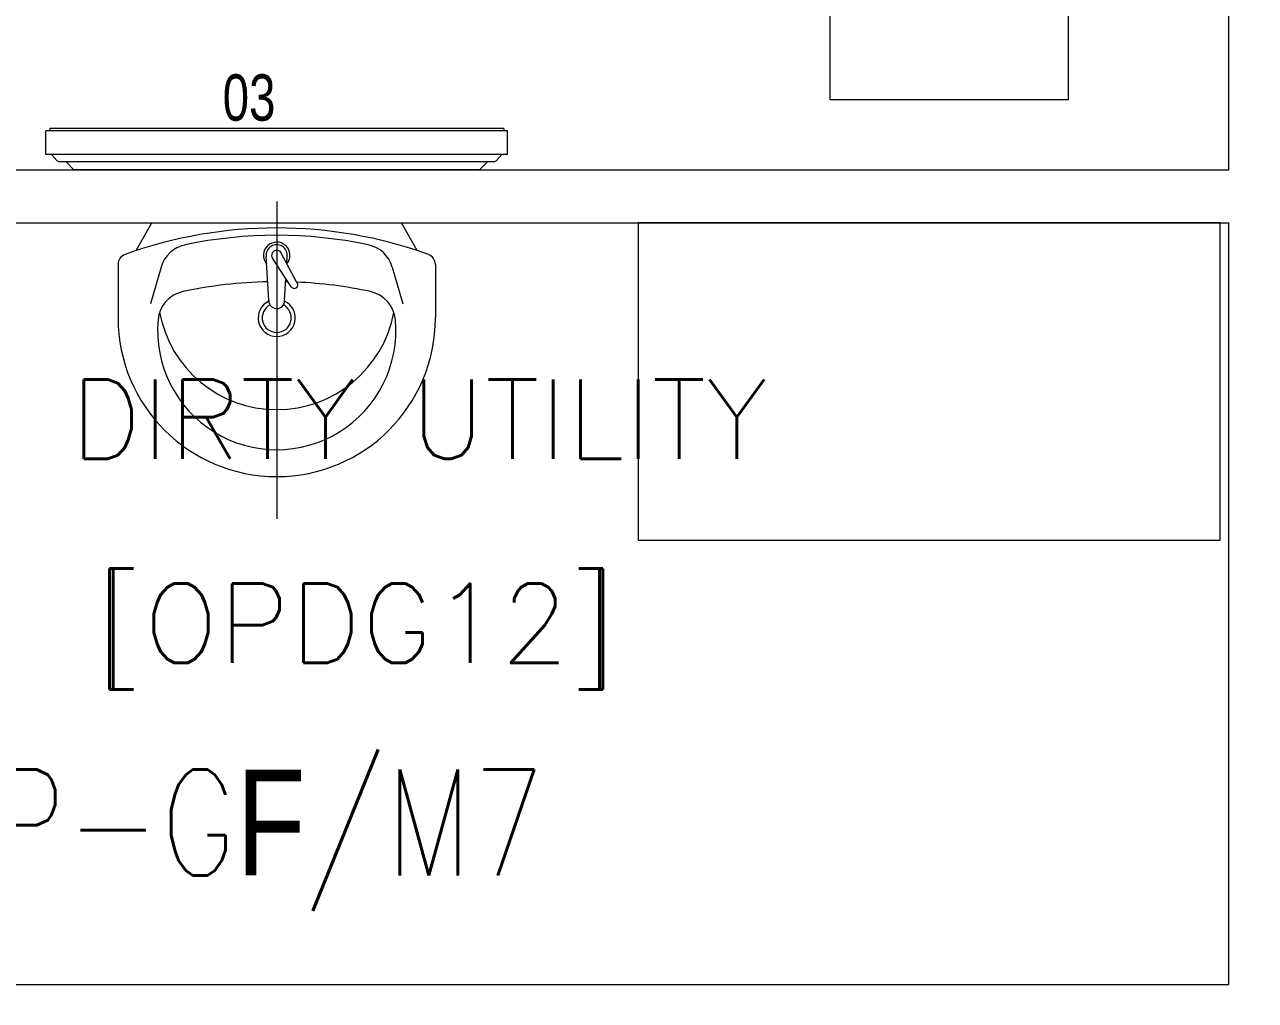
# Model space of a CAD drawing. Header units: inches. Extents: x -12418 to 57169, y -29325 to 19878.
# Drawn here: x 11821 to 14148, y -10047 to -8203 of the extents above; entities that cross this region are included whole.
import ezdxf
from ezdxf import colors
from ezdxf.entities.mleader import LeaderData, LeaderLine
from ezdxf.math import Vec2, Vec3

# ---------------------------------------------------------------- set-up
doc = ezdxf.new("R2010")
doc.units = ezdxf.units.IN
doc.header["$LTSCALE"] = 25
doc.header["$MEASUREMENT"] = 0
doc.linetypes.add('DASHDOT', pattern=[25.4, 12.7, -6.35, 0, -6.35])
doc.layers.get('0').update_dxf_attribs({"color": 8})
for name, color, linetype, lineweight in [('00-Ground Floor$0$72_EGR_BASE_TEXT', 252, 'Continuous', 5), ('00-Ground Floor$0$72_EGR_EQP_TAG', 142, 'Continuous', 5), ('00-Ground Floor$0$LOADING', 253, 'Continuous', 5), ('00-Ground Floor$0$SANIT', 250, 'Continuous', 5), ('00-Ground Floor$0$Walls', 251, 'Continuous', 5), ('E-LITE-CIRC @ 100', 6, 'Continuous', 25), ('E-LITE-CLNG-CNDT', 6, 'DASHDOT', 35)]:
    doc.layers.add(name, color=color, linetype=linetype, lineweight=lineweight)
doc.styles.add('00-Ground Floor$0$SIMPLEX', font='SIMPLEX.shx', dxfattribs={"height": 150})
doc.styles.add('00-Ground Floor$0$X3G_ENTITY_257CFD', font='swisscl.ttf', dxfattribs={"height": 200})
doc.styles.add('DC_Simplex', font='SIMPLEX.shx', dxfattribs={"width": 0.7})

# ---------------------------------------------------------------- blocks, each defined once
blk = doc.blocks.new('00-Ground Floor$0$ME19011A-P')
for p, q in [((-0.425, 0), (0.425, 0)), ((-0.425, 0), (-0.425, -0.015)), ((0.425, 0), (0.425, -0.015)), ((-0.425, -0.015), (0.425, -0.015)), ((-0.3675, -0.0198), (-0.2325, -0.0198)), ((-0.3675, -0.0198), (-0.3675, -0.0399)), ((-0.36, -0.015), (-0.36, -0.0198)), ((-0.24, -0.015), (-0.24, -0.0198)), ((-0.2325, -0.0198), (-0.2325, -0.0399)), ((-0.15, -0.015), (-0.15, -0.04)), ((0, -0.015), (0, -0.04)), ((0.1, -0.015), (0.1, -0.045)), ((0.2, -0.045), (0.2, -0.015)), ((0.2818, -0.015), (0.2484, -0.015)), ((0.2484, -0.0243), (0.2484, -0.015)), ((0.2818, -0.0243), (0.2818, -0.015)), ((0.3211, -0.015), (0.2877, -0.015)), ((0.2877, -0.015), (0.2877, -0.0531)), ((0.3211, -0.0531), (0.3211, -0.015)), ((0.3623, -0.015), (0.3289, -0.015)), ((0.3289, -0.015), (0.3289, -0.0531)), ((0.3623, -0.0531), (0.3623, -0.015)), ((0.3682, -0.0243), (0.3682, -0.015)), ((0.3682, -0.015), (0.4016, -0.015)), ((0.4016, -0.0243), (0.4016, -0.015)), ((-0.3675, -0.0399), (-0.2325, -0.0399)), ((-0.15, -0.025), (0, -0.025)), ((-0.15, -0.04), (-0.1187, -0.04)), ((-0.0887, -0.04), (-0.0637, -0.04)), ((-0.0606, -0.0371), (-0.0787, -0.0432)), ((-0.0787, -0.0432), (-0.077, -0.0497)), ((-0.0582, -0.046), (-0.077, -0.0497)), ((-0.0402, -0.0312), (-0.0496, -0.0337)), ((-0.047, -0.0434), (-0.0376, -0.0409)), ((-0.0376, -0.0409), (-0.0402, -0.0312)), ((-0.0379, -0.04), (0, -0.04)), ((0.1, -0.035), (0.2, -0.035)), ((0.1, -0.045), (0.2, -0.045)), ((0.2818, -0.0243), (0.2484, -0.0243)), ((0.3211, -0.0243), (0.2877, -0.0243)), ((0.3623, -0.0243), (0.3289, -0.0243)), ((0.3682, -0.0243), (0.4016, -0.0243)), ((0.2877, -0.0531), (0.3211, -0.0531)), ((0.3289, -0.0531), (0.3623, -0.0531))]:
    blk.add_line(p, q)
blk.add_lwpolyline([(-0.1187, -0.0482), (-0.0887, -0.0482), (-0.0887, -0.0382), (-0.1187, -0.0382)], close=True)
at = {"color": 8, "const_width": 0.000601}
for points in [[(0.3044, -0.0531, -0.184574), (0.2977, -0.0636, -1.44364), (0.2961, -0.0581, -0.837915), (0.2969, -0.0664, -0.30536), (0.2839, -0.062, -1.584726), (0.2894, -0.0609, -0.253153), (0.2827, -0.0684, -0.874198), (0.2775, -0.0585, -0.915253), (0.2791, -0.0658, -0.223821), (0.2683, -0.0644, -1.703343), (0.272, -0.0597, -0.588962), (0.2621, -0.068, -0.717795), (0.2625, -0.0581, -0.983104), (0.2645, -0.0644, -0.326362), (0.2534, -0.0609, -0.758716), (0.2609, -0.0514, -0.906186), (0.2593, -0.0565, -0.189488), (0.2526, -0.0522, -0.7948), (0.2613, -0.0423, -1.223996), (0.2574, -0.047, -0.072149), (0.2534, -0.0403, -0.645886), (0.2609, -0.0324, -1.366917), (0.2574, -0.0371, -0.078415), (0.2542, -0.0308, -0.723006), (0.2613, -0.0256, -1.105484), (0.2582, -0.0292, -0.221197), (0.2566, -0.0243, -0.221197)], [(0.3456, -0.0531, 0.184574), (0.3523, -0.0636, 1.44364), (0.3539, -0.0581, 0.837915), (0.3531, -0.0664, 0.30536), (0.3661, -0.062, 1.584726), (0.3606, -0.0609, 0.253153), (0.3673, -0.0684, 0.874198), (0.3725, -0.0585, 0.915253), (0.3709, -0.0658, 0.223821), (0.3817, -0.0644, 1.703343), (0.378, -0.0597, 0.588962), (0.3879, -0.068, 0.717795), (0.3875, -0.0581, 0.983104), (0.3855, -0.0644, 0.326362), (0.3966, -0.0609, 0.758716), (0.3891, -0.0514, 0.906186), (0.3907, -0.0565, 0.189488), (0.3974, -0.0522, 0.7948), (0.3887, -0.0423, 1.223996), (0.3926, -0.047, 0.072149), (0.3966, -0.0403, 0.645886), (0.3891, -0.0324, 1.366917), (0.3926, -0.0371, 0.078415), (0.3958, -0.0308, 0.723006), (0.3887, -0.0256, 1.105484), (0.3918, -0.0292, 0.221197), (0.3934, -0.0243, 0.221197)]]:
    blk.add_lwpolyline(points, format="xyb", dxfattribs=at)
blk.add_circle((-0.0537, -0.04), 0.0075)
for centre, radius, start, end in [((-0.1037, -0.04), 0.01, 10.4593, 169.5407), ((-0.1037, -0.04), 0.0075, 14.0075, 165.9925), ((-0.0537, -0.04), 0.01, 45, 180)]:
    blk.add_arc(centre, radius, start, end)
blk = doc.blocks.new('00-Ground Floor$0$M.44.57.64')
at = {"layer": '00-Ground Floor$0$LOADING', "xscale": 1000.000000000002, "yscale": 1000.000000000002, "zscale": 1000.000000000002, "rotation": 225.9999036123427}
blk.add_blockref('00-Ground Floor$0$ME19011A-P', (-80806.9, 16720.7), dxfattribs=at)
blk = doc.blocks.new('00-Ground Floor$0$DM15862C-P')
at = {"lineweight": 0}
for p, q in [((-0.3835, 0), (-0.3983, -0.0149)), ((0.3835, 0), (-0.3835, 0)), ((0.3835, 0), (0.3983, -0.0149)), ((-0.4157, -0.0175), (-0.4256, -0.0287)), ((0.41, -0.0149), (-0.4099, -0.0149)), ((0.4157, -0.0175), (0.4254, -0.0287)), ((-0.4367, -0.0287), (-0.4367, -0.0734)), ((0.4365, -0.0287), (-0.4367, -0.0287)), ((0.4365, -0.0287), (0.4365, -0.0734)), ((0.4365, -0.0734), (-0.4367, -0.0734)), ((-0.4291, -0.078), (-0.4291, -0.0734)), ((0.429, -0.078), (-0.4291, -0.078)), ((0.429, -0.078), (0.429, -0.0734))]:
    blk.add_line(p, q, dxfattribs=at)
for points in [[(-0.4099, -0.0149), (-0.4121, -0.0149), (-0.4141, -0.0158), (-0.4157, -0.0175)], [(0.4157, -0.0175), (0.4141, -0.0158), (0.4121, -0.0149), (0.41, -0.0149)]]:
    blk.add_open_spline(points, degree=3, dxfattribs=at)
blk = doc.blocks.new('00-Ground Floor$0$lav-manta 60')
at = {"layer": '00-Ground Floor$0$SANIT'}
for p, q in [((0, 0.04), (0, -0.56)), ((-0.2658, -0.0529), (-0.2358, 0)), ((-0.2358, 0), (0.2358, 0)), ((0.2658, -0.0529), (0.2358, 0)), ((-0.015, -0.1473), (-0.0199, -0.064)), ((0.0274, -0.121), (-0.0078, -0.0673)), ((0.0389, -0.1142), (0.0087, -0.0575)), ((0.0191, -0.077), (0.0199, -0.064)), ((-0.3, -0.0789), (-0.3, -0.18)), ((-0.2185, -0.0841), (-0.2383, -0.1537)), ((0.2185, -0.0841), (0.2383, -0.1537)), ((0.3, -0.0789), (0.3, -0.18)), ((0.015, -0.1473), (0.0174, -0.1057))]:
    blk.add_line(p, q, dxfattribs=at)
for centre, radius, start, end in [((0, -0.8557), 0.8457, 70.1771, 109.8229), ((-0.1608, -0.1006), 0.06, 101.8086, 164.0794), ((0, -0.8696), 0.8457, 78.1914, 101.8086), ((0, -0.0617), 0.025, 320.7474, 220.368), ((0, -0.0617), 0.02, 353.2671, 186.682), ((0.1608, -0.1006), 0.06, 15.9206, 78.1914), ((-0.28, -0.0789), 0.02, 109.8229, 180), ((0, -0.0617), 0.00966, 25.4127, 215.9577), ((0.28, -0.0789), 0.02, 0, 70.1771), ((0, -0.9572), 0.8457, 91.1572, 102.0883), ((0, -0.9572), 0.8457, 88.5486, 88.844), ((0.0332, -0.1176), 0.00666, 210.6852, 30.6852), ((0, -0.9572), 0.8457, 77.9117, 87.4274), ((-0.1645, -0.189), 0.06, 102.0883, 174.8142), ((0.1645, -0.189), 0.06, 5.1858, 77.9117), ((0, -0.18), 0.035, 115.3106, 64.6894), ((0, -0.18), 0.0275, 117.1496, 62.8504), ((0, -0.1473), 0.015, 180, 0), ((0, -0.18), 0.3, 180, 0), ((0, -0.2039), 0.2252, 174.8142, 5.1858), ((0, -0.1282), 0.2252, 190.6097, 349.3903)]:
    blk.add_arc(centre, radius, start, end, dxfattribs=at)
blk = doc.blocks.new('00-Ground Floor')
at = {"layer": '00-Ground Floor$0$LOADING'}
blk.add_lwpolyline([(13793.9, -8345), (13343.9, -8345), (13343.9, -7895), (13793.9, -7895)], close=True, dxfattribs=at)
at = {"layer": '00-Ground Floor$0$LOADING', "elevation": 0}
blk.add_lwpolyline([(12981.1, -8577.4), (12981.1, -9177.4), (14081.1, -9177.4), (14081.1, -8577.4)], close=True, dxfattribs=at)
at = {"layer": '00-Ground Floor$0$Walls'}
for p, q in [((14097.9, -8477.4, 0), (14097.9, -4747.4, 0)), ((10497.9, -8477.4, 0), (14097.9, -8477.4, 0)), ((10497.9, -8577.4, 0), (14097.9, -8577.4, 0)), ((14097.9, -10017.4, 0), (14097.9, -8577.4, 0)), ((10497.9, -10017.4, 0), (14097.9, -10017.4, 0))]:
    blk.add_line(p, q, dxfattribs=at)
at = {"layer": '00-Ground Floor$0$LOADING', "rotation": 224.0000963876573}
blk.add_blockref('00-Ground Floor$0$M.44.57.64', (-55544.8, -52168.9, 0), dxfattribs=at)
at = {"layer": '00-Ground Floor$0$LOADING', "xscale": -1000, "yscale": 1000, "zscale": 1000, "rotation": 180}
blk.add_blockref('00-Ground Floor$0$DM15862C-P', (12297.9, -8477.4, 0), dxfattribs=at)
at = {"layer": '00-Ground Floor$0$SANIT', "xscale": 1000.000000000223, "yscale": 1000.000000000223, "zscale": 1000.000000000223}
blk.add_blockref('00-Ground Floor$0$lav-manta 60', (12297.9, -8577.4, 0), dxfattribs=at)
at = {"layer": '00-Ground Floor$0$72_EGR_BASE_TEXT', "char_height": 150, "attachment_point": 2, "style": '00-Ground Floor$0$SIMPLEX'}
for s, insert in [('DIRTY UTILITY', (12566.6, -8873.7)), ('[OPDG12]', (12448.1, -9259.5, 0))]:
    blk.add_mtext(s, dxfattribs=dict(at, insert=insert))
at = {"layer": '00-Ground Floor$0$72_EGR_EQP_TAG', "insert": (12245.6, -8297.1, 0), "char_height": 87.47, "attachment_point": 2, "style": '00-Ground Floor$0$X3G_ENTITY_257CFD'}
blk.add_mtext('03', dxfattribs=at)
blk = doc.blocks.new('ARR0W')
at = {"color": 45}
blk.add_ellipse((0, 0), major_axis=(0.4, 0), ratio=0.4, dxfattribs=at)
at = {"color": 45, "ltscale": 0.5}
blk.add_solid([(-1.4, 0.167), (-0.4, 0), (-1.4, -0.167)], dxfattribs=at)

msp = doc.modelspace()

# ---------------------------------------------------------------- block references
at = {"layer": 'E-LITE-CLNG-CNDT'}
msp.add_blockref('00-Ground Floor', (0, 0), dxfattribs=at)

# ---------------------------------------------------------------- leaders
at = {"layer": 'E-LITE-CIRC @ 100'}
ml = msp.add_multileader_mtext('Standard', dxfattribs=at)
ml.set_content('{\\Fdc_el_romans|c0;\\W0.8;TO\\Fromans|c0; \\Fsimplex|c0;PP-G\\Fdc_el_romans|c0;F\\Fsimplex|c0;/M7}', color=256, style='DC_Simplex')
ml.set_leader_properties()
ml.set_arrow_properties(name='ARR0W')
ml.build(insert=Vec2(0, 0))
ml.multileader.update_dxf_attribs({"dogleg_length": 200, "arrow_head_size": 140, "scale": 100})
ctx = ml.context
ctx.base_point, ctx.scale, ctx.char_height, ctx.arrow_head_size, ctx.landing_gap_size, ctx.plane_origin, ctx.plane_x_axis, ctx.plane_y_axis = Vec3(11064.7, -9744.7, 14.9), 100, 200, 140, 140, Vec3(19850.2, -18332.7, 14.9), Vec3(1, 0.000001, 0), Vec3(-0.000001, 1, 0)
notes = []
notes.append((ctx, [(0, (1, 1, 0), (10955.9, -9744.7, 14.9), (1, 0.000001, 0), 108.8, [(0, [(10200, -10800, 14.9)], 0, [])])]))
ctx.mtext.insert, ctx.mtext.text_direction, ctx.mtext.rotation, ctx.mtext.flow_direction = Vec3(11204.7, -9611.3, 14.9), Vec3(1, 0.000001, 0), 0.000001, 5
for ctx, leaders in notes:
    for number, flags, end, landing, length, lines in leaders:
        leader = LeaderData()
        leader.index, (leader.has_last_leader_line, leader.has_dogleg_vector, leader.attachment_direction) = number, flags
        leader.last_leader_point, leader.dogleg_vector, leader.dogleg_length = Vec3(end), Vec3(landing), length
        for number, points, colour, breaks in lines:
            line = LeaderLine()
            line.index, line.vertices, line.color, line.breaks = number, Vec3.list(points), colors.encode_raw_color(colour), breaks
            leader.lines.append(line)
        ctx.leaders.append(leader)

doc.saveas('drawing.dxf')
